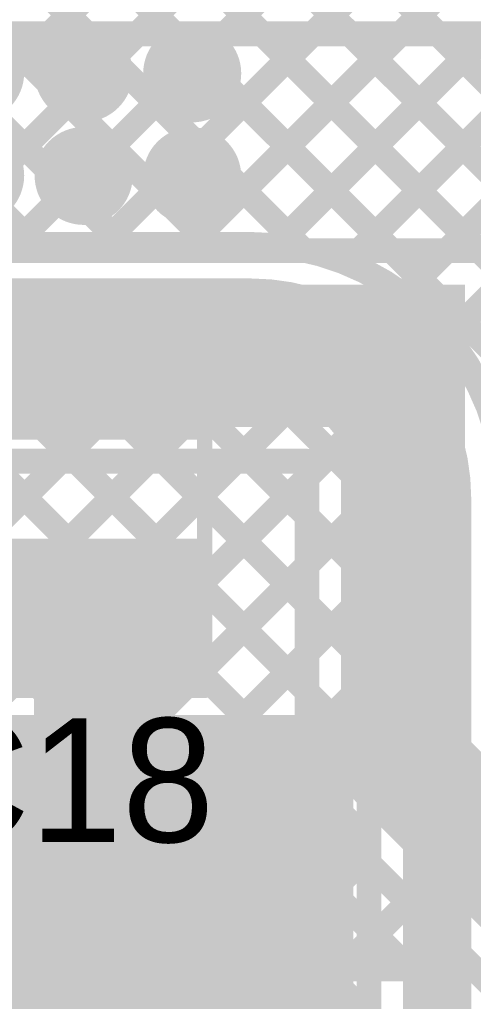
# Model space of a CAD drawing. Header units: millimetres. Extents: x 3.06 to 5.82, y 1.29 to 3.84.
# Drawn here: x 4.3684 to 4.5147, y 3.1606 to 3.4776 of the extents above; entities that cross this region are included whole.
import ezdxf

# ---------------------------------------------------------------- set-up
doc = ezdxf.new("R2010")
doc.units = ezdxf.units.MM
doc.header["$MEASUREMENT"] = 0
for name, color, linetype in [('BottomLayer', 5, 'Continuous'), ('BottomSolder', 6, 'Continuous'), ('MultiLayer', 9, 'Continuous'), ('TopLayer', 1, 'Continuous'), ('TopOverlay', 2, 'Continuous'), ('TopPaste', 8, 'Continuous'), ('TopSolder', 216, 'Continuous'), ('ViaHoleLayer', 16, 'Continuous')]:
    doc.layers.add(name, color=color, linetype=linetype)

# ---------------------------------------------------------------- blocks, each defined once
blk = doc.blocks.new('RES_0805_5')
at = {"layer": 'TopLayer'}
for points in [[(-0.06, -0.025), (-0.02, -0.025), (-0.06, 0.025), (-0.02, 0.025)], [(0.02, -0.025), (0.06, -0.025), (0.02, 0.025), (0.06, 0.025)]]:
    blk.add_solid(points, dxfattribs=at)
at = {"layer": 'TopOverlay', "const_width": 0.005}
for points in [[(-0.064, 0.029), (-0.064, -0.029)], [(0.064, 0.029), (-0.064, 0.029)], [(0.064, 0.029), (0.064, -0.029)], [(0.064, -0.029), (-0.064, -0.029)]]:
    blk.add_lwpolyline(points, dxfattribs=at)
at = {"layer": 'TopOverlay', "const_width": 0.0025}
for points in [[(-0.06525, 0.029, 1), (-0.06275, 0.029, 1)], [(-0.06525, 0.029, 1), (-0.06275, 0.029, 1)], [(0.06275, 0.029, 1), (0.06525, 0.029, 1)], [(0.06275, 0.029, 1), (0.06525, 0.029, 1)], [(-0.06525, -0.029, 1), (-0.06275, -0.029, 1)], [(-0.06525, -0.029, 1), (-0.06275, -0.029, 1)], [(0.06275, -0.029, 1), (0.06525, -0.029, 1)], [(0.06275, -0.029, 1), (0.06525, -0.029, 1)]]:
    blk.add_lwpolyline(points, format="xyb", close=True, dxfattribs=at)
at = {"layer": 'TopPaste'}
for points in [[(-0.06, -0.025), (-0.02, -0.025), (-0.06, 0.025), (-0.02, 0.025)], [(0.02, -0.025), (0.06, -0.025), (0.02, 0.025), (0.06, 0.025)]]:
    blk.add_solid(points, dxfattribs=at)
at = {"layer": 'TopSolder'}
for points in [[(-0.064, -0.029), (-0.016, -0.029), (-0.064, 0.029), (-0.016, 0.029)], [(0.016, -0.029), (0.064, -0.029), (0.016, 0.029), (0.064, 0.029)]]:
    blk.add_solid(points, dxfattribs=at)
blk = doc.blocks.new('C__0805_112')
at = {"layer": 'TopLayer'}
for points in [[(-0.06, -0.03), (-0.02, -0.03), (-0.06, 0.03), (-0.02, 0.03)], [(0.02, -0.03), (0.06, -0.03), (0.02, 0.03), (0.06, 0.03)]]:
    blk.add_solid(points, dxfattribs=at)
at = {"layer": 'TopOverlay', "const_width": 0.005}
for points in [[(0.065, 0.035), (-0.065, 0.035)], [(-0.065, -0.035), (-0.065, 0.035)], [(0.065, -0.035), (0.065, 0.035)], [(0.065, -0.035), (-0.065, -0.035)]]:
    blk.add_lwpolyline(points, dxfattribs=at)
at = {"layer": 'TopOverlay', "const_width": 0.0025}
for points in [[(-0.06625, 0.035, 1), (-0.06375, 0.035, 1)], [(-0.06625, 0.035, 1), (-0.06375, 0.035, 1)], [(0.06375, 0.035, 1), (0.06625, 0.035, 1)], [(0.06375, 0.035, 1), (0.06625, 0.035, 1)], [(-0.06625, -0.035, 1), (-0.06375, -0.035, 1)], [(-0.06625, -0.035, 1), (-0.06375, -0.035, 1)], [(0.06375, -0.035, 1), (0.06625, -0.035, 1)], [(0.06375, -0.035, 1), (0.06625, -0.035, 1)]]:
    blk.add_lwpolyline(points, format="xyb", close=True, dxfattribs=at)
at = {"layer": 'TopPaste'}
for points in [[(-0.06, -0.03), (-0.02, -0.03), (-0.06, 0.03), (-0.02, 0.03)], [(0.02, -0.03), (0.06, -0.03), (0.02, 0.03), (0.06, 0.03)]]:
    blk.add_solid(points, dxfattribs=at)
at = {"layer": 'TopSolder'}
for points in [[(-0.064, -0.034), (-0.016, -0.034), (-0.064, 0.034), (-0.016, 0.034)], [(0.016, -0.034), (0.064, -0.034), (0.016, 0.034), (0.064, 0.034)]]:
    blk.add_solid(points, dxfattribs=at)

msp = doc.modelspace()

# ---------------------------------------------------------------- linework, layer by layer
at = {"layer": 'BottomLayer'}
for points, const_width in [([(4.121, 3.473), (4.63427, 3.473)], 0.008), ([(4.30518, 3.473), (4.37318, 3.405)], 0.008), ([(4.3101, 3.405), (4.3781, 3.473)], 0.008), ([(4.33346, 3.473), (4.40146, 3.405)], 0.008), ([(4.33838, 3.405), (4.40638, 3.473)], 0.008), ([(4.36174, 3.473), (4.42974, 3.405)], 0.008), ([(4.36666, 3.405), (4.43466, 3.473)], 0.008), ([(4.39003, 3.473), (4.45976, 3.40327)], 0.008), ([(4.39495, 3.405), (4.46295, 3.473)], 0.008), ([(4.41831, 3.473), (4.653, 3.23831)], 0.008), ([(4.42323, 3.405), (4.49123, 3.473)], 0.008), ([(4.4466, 3.473), (4.653, 3.2666)], 0.008), ([(4.45111, 3.4046), (4.51952, 3.473)], 0.008), ([(4.4738, 3.399), (4.5478, 3.473)], 0.008), ([(4.47488, 3.473), (4.653, 3.29488)], 0.008), ([(4.49191, 3.38882), (4.57609, 3.473)], 0.008), ([(4.50317, 3.473), (4.653, 3.32317)], 0.008), ([(4.50639, 3.37502), (4.60437, 3.473)], 0.008), ([(4.51731, 3.35766), (4.63265, 3.473)], 0.008), ([(4.235, 3.405), (4.443, 3.405)], 0.008), ([(4.235, 3.383), (4.443, 3.383)], 0.022), ([(3.9008, 2.826), (4.4358, 3.361)], 0.008), ([(4.24236, 3.361), (4.443, 3.361)], 0.008), ([(4.24747, 3.361), (4.481, 3.12747)], 0.008), ([(4.27575, 3.361), (4.481, 3.15575)], 0.008), ([(4.2995, 3.25298), (4.40752, 3.361)], 0.008), ([(4.2995, 3.28127), (4.37923, 3.361)], 0.008), ([(4.30404, 3.361), (4.481, 3.18404)], 0.008), ([(4.33232, 3.361), (4.481, 3.21232)], 0.008), ([(4.36061, 3.361), (4.481, 3.24061)], 0.008), ([(4.38889, 3.361), (4.481, 3.26889)], 0.008), ([(4.41718, 3.361), (4.481, 3.29718)], 0.008), ([(4.44554, 3.36091), (4.48091, 3.32554)], 0.008), ([(3.92905, 2.82596), (4.46005, 3.35696)], 0.008), ([(3.95197, 2.8206), (4.47495, 3.34358)], 0.008), ([(4.503, 2.962), (4.503, 3.323)], 0.022), ([(3.9689, 2.80925), (4.481, 3.32135)], 0.008), ([(4.481, 2.962), (4.481, 3.323)], 0.008), ([(3.98107, 2.79313), (4.481, 3.29306)], 0.008), ([(4.2995, 3.28069), (4.481, 3.09919)], 0.008), ([(3.98765, 2.77142), (4.481, 3.26478)], 0.008), ([(4.2995, 3.2524), (4.481, 3.0709)], 0.008), ([(4.27462, 3.249), (4.481, 3.04262)], 0.008), ([(3.988, 2.74349), (4.481, 3.23649)], 0.008), ([(3.988, 2.71521), (4.481, 3.20821)], 0.008), ([(3.988, 2.68692), (4.481, 3.17992)], 0.008)]:
    msp.add_lwpolyline(points, dxfattribs=dict(at, const_width=const_width))
for points, const_width in [([(4.3761, 3.473, 1), (4.3801, 3.473, 1)], 0.004), ([(4.38803, 3.473, 1), (4.39203, 3.473, 1)], 0.004), ([(4.40438, 3.473, 1), (4.40838, 3.473, 1)], 0.004), ([(4.41631, 3.473, 1), (4.42031, 3.473, 1)], 0.004), ([(4.43266, 3.473, 1), (4.43666, 3.473, 1)], 0.004), ([(4.4446, 3.473, 1), (4.4486, 3.473, 1)], 0.004), ([(4.46095, 3.473, 1), (4.46495, 3.473, 1)], 0.004), ([(4.47288, 3.473, 1), (4.47688, 3.473, 1)], 0.004), ([(4.48923, 3.473, 1), (4.49323, 3.473, 1)], 0.004), ([(4.50117, 3.473, 1), (4.50517, 3.473, 1)], 0.004), ([(4.38309, 3.46033, 1), (4.39491, 3.46033, 1)], 0.01181), ([(4.41809, 3.46022, 1), (4.42991, 3.46022, 1)], 0.01181), ([(4.38309, 3.42711, 1), (4.39491, 3.42711, 1)], 0.01181), ([(4.41809, 3.427, 1), (4.42991, 3.427, 1)], 0.01181), ([(4.36466, 3.405, 1), (4.36866, 3.405, 1)], 0.004), ([(4.37118, 3.405, 1), (4.37518, 3.405, 1)], 0.004), ([(4.39295, 3.405, 1), (4.39695, 3.405, 1)], 0.004), ([(4.39946, 3.405, 1), (4.40346, 3.405, 1)], 0.004), ([(4.42123, 3.405, 1), (4.42523, 3.405, 1)], 0.004), ([(4.42774, 3.405, 1), (4.43174, 3.405, 1)], 0.004), ([(4.441, 3.405, 1), (4.445, 3.405, 1)], 0.004), ([(4.441, 3.405, 1), (4.445, 3.405, 1)], 0.004), ([(4.44911, 3.4046, 1), (4.45311, 3.4046, 1)], 0.004), ([(4.45776, 3.40327, 1), (4.46176, 3.40327, 1)], 0.004), ([(4.4718, 3.399, 1), (4.4758, 3.399, 1)], 0.004), ([(4.4375, 3.383, 1), (4.4485, 3.383, 1)], 0.011), ([(4.4375, 3.383, 1), (4.4485, 3.383, 1)], 0.011), ([(4.48991, 3.38882, 1), (4.49391, 3.38882, 1)], 0.004), ([(4.50439, 3.37502, 1), (4.50839, 3.37502, 1)], 0.004), ([(4.37723, 3.361, 1), (4.38123, 3.361, 1)], 0.004), ([(4.38689, 3.361, 1), (4.39089, 3.361, 1)], 0.004), ([(4.40552, 3.361, 1), (4.40952, 3.361, 1)], 0.004), ([(4.41518, 3.361, 1), (4.41918, 3.361, 1)], 0.004), ([(4.4338, 3.361, 1), (4.4378, 3.361, 1)], 0.004), ([(4.441, 3.361, 1), (4.445, 3.361, 1)], 0.004), ([(4.441, 3.361, 1), (4.445, 3.361, 1)], 0.004), ([(4.44354, 3.36091, 1), (4.44754, 3.36091, 1)], 0.004), ([(4.45805, 3.35696, 1), (4.46205, 3.35696, 1)], 0.004), ([(4.51531, 3.35766, 1), (4.51931, 3.35766, 1)], 0.004), ([(4.47295, 3.34358, 1), (4.47695, 3.34358, 1)], 0.004), ([(4.4975, 3.323, 1), (4.5085, 3.323, 1)], 0.011), ([(4.4975, 3.323, 1), (4.5085, 3.323, 1)], 0.011), ([(4.47891, 3.32554, 1), (4.48291, 3.32554, 1)], 0.004), ([(4.479, 3.323, 1), (4.483, 3.323, 1)], 0.004), ([(4.479, 3.323, 1), (4.483, 3.323, 1)], 0.004), ([(4.479, 3.32135, 1), (4.483, 3.32135, 1)], 0.004), ([(4.479, 3.29718, 1), (4.483, 3.29718, 1)], 0.004), ([(4.479, 3.29306, 1), (4.483, 3.29306, 1)], 0.004), ([(4.479, 3.26889, 1), (4.483, 3.26889, 1)], 0.004), ([(4.479, 3.26478, 1), (4.483, 3.26478, 1)], 0.004), ([(4.38709, 3.237, 1), (4.39891, 3.237, 1)], 0.01181), ([(4.479, 3.24061, 1), (4.483, 3.24061, 1)], 0.004), ([(4.479, 3.23649, 1), (4.483, 3.23649, 1)], 0.004), ([(4.479, 3.21232, 1), (4.483, 3.21232, 1)], 0.004), ([(4.479, 3.20821, 1), (4.483, 3.20821, 1)], 0.004), ([(4.479, 3.18404, 1), (4.483, 3.18404, 1)], 0.004), ([(4.479, 3.17992, 1), (4.483, 3.17992, 1)], 0.004)]:
    msp.add_lwpolyline(points, format="xyb", close=True, dxfattribs=dict(at, const_width=const_width))
for points, const_width in [([(4.443, 3.405, -0.414214), (4.525, 3.323)], 0.008), ([(4.443, 3.383, -0.414214), (4.503, 3.323)], 0.022), ([(4.443, 3.361, -0.414214), (4.481, 3.323)], 0.008)]:
    msp.add_lwpolyline(points, format="xyb", dxfattribs=dict(at, const_width=const_width))
msp.add_solid([(3.564, 2.87), (4.476, 2.87), (3.564, 3.253), (4.476, 3.253)], dxfattribs=at)
at = {"layer": 'BottomSolder', "const_width": 0.01581}
for points in [[(4.34609, 3.46045, 1), (4.36191, 3.46045, 1)], [(4.38109, 3.46033, 1), (4.39691, 3.46033, 1)], [(4.41609, 3.46022, 1), (4.43191, 3.46022, 1)], [(4.34609, 3.42722, 1), (4.36191, 3.42722, 1)], [(4.38109, 3.42711, 1), (4.39691, 3.42711, 1)], [(4.41609, 3.427, 1), (4.43191, 3.427, 1)], [(4.38509, 3.237, 1), (4.40091, 3.237, 1)]]:
    msp.add_lwpolyline(points, format="xyb", close=True, dxfattribs=at)
at = {"layer": 'MultiLayer', "const_width": 0.01181}
for points in [[(4.38309, 3.46033, 1), (4.39491, 3.46033, 1)], [(4.41809, 3.46022, 1), (4.42991, 3.46022, 1)], [(4.38309, 3.42711, 1), (4.39491, 3.42711, 1)], [(4.41809, 3.427, 1), (4.42991, 3.427, 1)], [(4.38709, 3.237, 1), (4.39891, 3.237, 1)]]:
    msp.add_lwpolyline(points, format="xyb", close=True, dxfattribs=at)
at = {"layer": 'TopLayer'}
for points, const_width in [([(4.3081, 3.403), (4.6571, 3.752)], 0.008), ([(4.33638, 3.403), (4.68538, 3.752)], 0.008), ([(4.36466, 3.403), (4.71366, 3.752)], 0.008), ([(4.39295, 3.403), (4.724, 3.73405)], 0.008), ([(4.42123, 3.403), (4.724, 3.70577)], 0.008), ([(4.44952, 3.403), (4.724, 3.67748)], 0.008), ([(4.12718, 3.651), (4.37518, 3.403)], 0.008), ([(4.15546, 3.651), (4.40346, 3.403)], 0.008), ([(4.18374, 3.651), (4.43174, 3.403)], 0.008), ([(4.21203, 3.651), (4.46003, 3.403)], 0.008), ([(4.24031, 3.651), (4.48831, 3.403)], 0.008), ([(4.2686, 3.651), (4.5166, 3.403)], 0.008), ([(4.29688, 3.651), (4.71788, 3.23)], 0.008), ([(4.32517, 3.651), (4.74617, 3.23)], 0.008), ([(4.4778, 3.403), (4.724, 3.6492)], 0.008), ([(4.50609, 3.403), (4.724, 3.62091)], 0.008), ([(4.294, 3.403), (4.523, 3.403)], 0.008), ([(4.5166, 3.403), (4.523, 3.3966)], 0.008), ([(4.492, 3.238), (4.492, 3.361)], 0.04), ([(4.285, 3.23848), (4.38152, 3.335)], 0.008), ([(4.2888, 3.214), (4.4098, 3.335)], 0.008), ([(4.30175, 3.335), (4.46575, 3.171)], 0.008), ([(4.31709, 3.214), (4.43809, 3.335)], 0.008), ([(4.33004, 3.335), (4.49404, 3.171)], 0.008), ([(4.352, 3.335), (4.434, 3.335)], 0.008), ([(4.352, 3.335), (4.434, 3.335)], 0.008), ([(4.35832, 3.335), (4.46165, 3.23167)], 0.008), ([(4.38661, 3.335), (4.461, 3.26061)], 0.008), ([(4.41489, 3.335), (4.461, 3.28889)], 0.008), ([(4.434, 3.335), (4.461, 3.335)], 0.008), ([(4.44318, 3.335), (4.461, 3.31718)], 0.008), ([(4.461, 3.238), (4.461, 3.335)], 0.008), ([(4.34537, 3.214), (4.461, 3.32963)], 0.008), ([(4.30723, 3.30124), (4.43747, 3.171)], 0.008), ([(4.36418, 3.20452), (4.461, 3.30135)], 0.008), ([(4.393, 3.237), (4.393, 3.286)], 0.04), ([(4.30379, 3.27639), (4.40919, 3.171)], 0.008), ([(4.37716, 3.18922), (4.461, 3.27306)], 0.008), ([(4.492, 3.238), (4.57235, 3.15765)], 0.04), ([(4.38722, 3.171), (4.461, 3.24478)], 0.008), ([(4.41551, 3.171), (4.46585, 3.22135)], 0.008), ([(4.4701, 3.21606), (4.51516, 3.171)], 0.008), ([(4.36088, 3.20781), (4.37253, 3.19617)], 0.008), ([(4.44379, 3.171), (4.47948, 3.20668)], 0.008), ([(4.47208, 3.171), (4.49362, 3.19254)], 0.008), ([(4.37872, 3.171), (4.37872, 3.18128)], 0.008), ([(4.50036, 3.171), (4.50776, 3.1784)], 0.008), ([(4.37872, 3.17319), (4.3809, 3.171)], 0.008), ([(4.37872, 3.171), (4.51516, 3.171)], 0.008), ([(4.51516, 3.171), (4.521, 3.16516)], 0.008)]:
    msp.add_lwpolyline(points, dxfattribs=dict(at, const_width=const_width))
for points, const_width in [([(4.38309, 3.46033, 1), (4.39491, 3.46033, 1)], 0.01181), ([(4.41809, 3.46022, 1), (4.42991, 3.46022, 1)], 0.01181), ([(4.38309, 3.42711, 1), (4.39491, 3.42711, 1)], 0.01181), ([(4.41809, 3.427, 1), (4.42991, 3.427, 1)], 0.01181), ([(4.36266, 3.403, 1), (4.36666, 3.403, 1)], 0.004), ([(4.37318, 3.403, 1), (4.37718, 3.403, 1)], 0.004), ([(4.39095, 3.403, 1), (4.39495, 3.403, 1)], 0.004), ([(4.40146, 3.403, 1), (4.40546, 3.403, 1)], 0.004), ([(4.41923, 3.403, 1), (4.42323, 3.403, 1)], 0.004), ([(4.42974, 3.403, 1), (4.43374, 3.403, 1)], 0.004), ([(4.44752, 3.403, 1), (4.45152, 3.403, 1)], 0.004), ([(4.45803, 3.403, 1), (4.46203, 3.403, 1)], 0.004), ([(4.4758, 3.403, 1), (4.4798, 3.403, 1)], 0.004), ([(4.48631, 3.403, 1), (4.49031, 3.403, 1)], 0.004), ([(4.50409, 3.403, 1), (4.50809, 3.403, 1)], 0.004), ([(4.5146, 3.403, 1), (4.5186, 3.403, 1)], 0.004), ([(4.5146, 3.403, 1), (4.5186, 3.403, 1)], 0.004), ([(4.41884, 3.374, 1), (4.42984, 3.374, 1)], 0.011), ([(4.482, 3.361, 1), (4.502, 3.361, 1)], 0.02), ([(4.42684, 3.366, 1), (4.43784, 3.366, 1)], 0.011), ([(4.37952, 3.335, 1), (4.38352, 3.335, 1)], 0.004), ([(4.38461, 3.335, 1), (4.38861, 3.335, 1)], 0.004), ([(4.4078, 3.335, 1), (4.4118, 3.335, 1)], 0.004), ([(4.41289, 3.335, 1), (4.41689, 3.335, 1)], 0.004), ([(4.432, 3.335, 1), (4.436, 3.335, 1)], 0.004), ([(4.432, 3.335, 1), (4.436, 3.335, 1)], 0.004), ([(4.432, 3.335, 1), (4.436, 3.335, 1)], 0.004), ([(4.43609, 3.335, 1), (4.44009, 3.335, 1)], 0.004), ([(4.44118, 3.335, 1), (4.44518, 3.335, 1)], 0.004), ([(4.459, 3.335, 1), (4.463, 3.335, 1)], 0.004), ([(4.459, 3.335, 1), (4.463, 3.335, 1)], 0.004), ([(4.459, 3.32963, 1), (4.463, 3.32963, 1)], 0.004), ([(4.459, 3.31718, 1), (4.463, 3.31718, 1)], 0.004), ([(4.383, 3.286, 1), (4.403, 3.286, 1)], 0.02), ([(4.459, 3.30135, 1), (4.463, 3.30135, 1)], 0.004), ([(4.459, 3.28889, 1), (4.463, 3.28889, 1)], 0.004), ([(4.459, 3.27306, 1), (4.463, 3.27306, 1)], 0.004), ([(4.459, 3.26061, 1), (4.463, 3.26061, 1)], 0.004), ([(4.383, 3.237, 1), (4.403, 3.237, 1)], 0.02), ([(4.482, 3.238, 1), (4.502, 3.238, 1)], 0.02), ([(4.482, 3.238, 1), (4.502, 3.238, 1)], 0.02), ([(4.38709, 3.237, 1), (4.39891, 3.237, 1)], 0.01181), ([(4.459, 3.24478, 1), (4.463, 3.24478, 1)], 0.004), ([(4.459, 3.238, 1), (4.463, 3.238, 1)], 0.004), ([(4.459, 3.238, 1), (4.463, 3.238, 1)], 0.004), ([(4.459, 3.238, 1), (4.463, 3.238, 1)], 0.004), ([(4.45965, 3.23167, 1), (4.46365, 3.23167, 1)], 0.004), ([(4.46385, 3.22135, 1), (4.46785, 3.22135, 1)], 0.004), ([(4.46808, 3.21608, 1), (4.47208, 3.21608, 1)], 0.004), ([(4.4681, 3.21606, 1), (4.4721, 3.21606, 1)], 0.004), ([(4.4681, 3.21606, 1), (4.4721, 3.21606, 1)], 0.004), ([(4.47748, 3.20668, 1), (4.48148, 3.20668, 1)], 0.004), ([(4.37053, 3.19617, 1), (4.37453, 3.19617, 1)], 0.004), ([(4.37053, 3.19617, 1), (4.37453, 3.19617, 1)], 0.004), ([(4.37057, 3.19613, 1), (4.37456, 3.19613, 1)], 0.004), ([(4.49162, 3.19254, 1), (4.49562, 3.19254, 1)], 0.004), ([(4.37516, 3.18922, 1), (4.37916, 3.18922, 1)], 0.004), ([(4.37672, 3.18128, 1), (4.38072, 3.18128, 1)], 0.004), ([(4.37672, 3.18128, 1), (4.38072, 3.18128, 1)], 0.004), ([(4.37672, 3.18128, 1), (4.38072, 3.18128, 1)], 0.004), ([(4.50576, 3.1784, 1), (4.50976, 3.1784, 1)], 0.004), ([(4.37672, 3.17319, 1), (4.38072, 3.17319, 1)], 0.004), ([(4.37672, 3.171, 1), (4.38072, 3.171, 1)], 0.004), ([(4.37672, 3.171, 1), (4.38072, 3.171, 1)], 0.004), ([(4.3789, 3.171, 1), (4.3829, 3.171, 1)], 0.004), ([(4.38522, 3.171, 1), (4.38922, 3.171, 1)], 0.004), ([(4.40719, 3.171, 1), (4.41119, 3.171, 1)], 0.004), ([(4.41351, 3.171, 1), (4.41751, 3.171, 1)], 0.004), ([(4.43547, 3.171, 1), (4.43947, 3.171, 1)], 0.004), ([(4.44179, 3.171, 1), (4.44579, 3.171, 1)], 0.004), ([(4.46375, 3.171, 1), (4.46775, 3.171, 1)], 0.004), ([(4.47008, 3.171, 1), (4.47408, 3.171, 1)], 0.004), ([(4.49204, 3.171, 1), (4.49604, 3.171, 1)], 0.004), ([(4.49836, 3.171, 1), (4.50236, 3.171, 1)], 0.004), ([(4.51316, 3.171, 1), (4.51716, 3.171, 1)], 0.004), ([(4.51316, 3.171, 1), (4.51716, 3.171, 1)], 0.004), ([(4.51316, 3.171, 1), (4.51716, 3.171, 1)], 0.004)]:
    msp.add_lwpolyline(points, format="xyb", close=True, dxfattribs=dict(at, const_width=const_width))
for points, const_width in [([(4.42434, 3.374, -0.414213), (4.43234, 3.366)], 0.022), ([(4.4701, 3.21606, -0.199163), (4.461, 3.238)], 0.008), ([(4.47008, 3.21608, -0.198912), (4.461, 3.238)], 0.008), ([(4.37253, 3.19617, -0.199534), (4.37872, 3.18128)], 0.008), ([(4.37256, 3.19613, -0.198912), (4.37872, 3.18128)], 0.008)]:
    msp.add_lwpolyline(points, format="xyb", dxfattribs=dict(at, const_width=const_width))
msp.add_solid([(4.305, 3.346), (4.512, 3.346), (4.305, 3.392), (4.512, 3.392)], dxfattribs=at)
at = {"layer": 'TopSolder', "const_width": 0.01581}
for points in [[(4.34609, 3.46045, 1), (4.36191, 3.46045, 1)], [(4.38109, 3.46033, 1), (4.39691, 3.46033, 1)], [(4.41609, 3.46022, 1), (4.43191, 3.46022, 1)], [(4.34609, 3.42722, 1), (4.36191, 3.42722, 1)], [(4.38109, 3.42711, 1), (4.39691, 3.42711, 1)], [(4.41609, 3.427, 1), (4.43191, 3.427, 1)], [(4.38509, 3.237, 1), (4.40091, 3.237, 1)]]:
    msp.add_lwpolyline(points, format="xyb", close=True, dxfattribs=at)
at = {"layer": 'ViaHoleLayer', "const_width": 0.00787}
for points in [[(4.38506, 3.46033, 1), (4.39294, 3.46033, 1)], [(4.42006, 3.46022, 1), (4.42794, 3.46022, 1)], [(4.38506, 3.42711, 1), (4.39294, 3.42711, 1)], [(4.42006, 3.427, 1), (4.42794, 3.427, 1)], [(4.38906, 3.237, 1), (4.39694, 3.237, 1)]]:
    msp.add_lwpolyline(points, format="xyb", close=True, dxfattribs=at)

# ---------------------------------------------------------------- block references
for name, p, rotation in [('C__0805_112', (4.393, 3.326), 270), ('RES_0805_5', (4.324, 3.132), 180)]:
    msp.add_blockref(name, p, dxfattribs=dict(rotation=rotation))

# ---------------------------------------------------------------- texts
at = {"layer": 'TopOverlay'}
msp.add_text('C18', height=0.04, dxfattribs=at).set_placement((4.333, 3.212))

doc.saveas('drawing.dxf')
